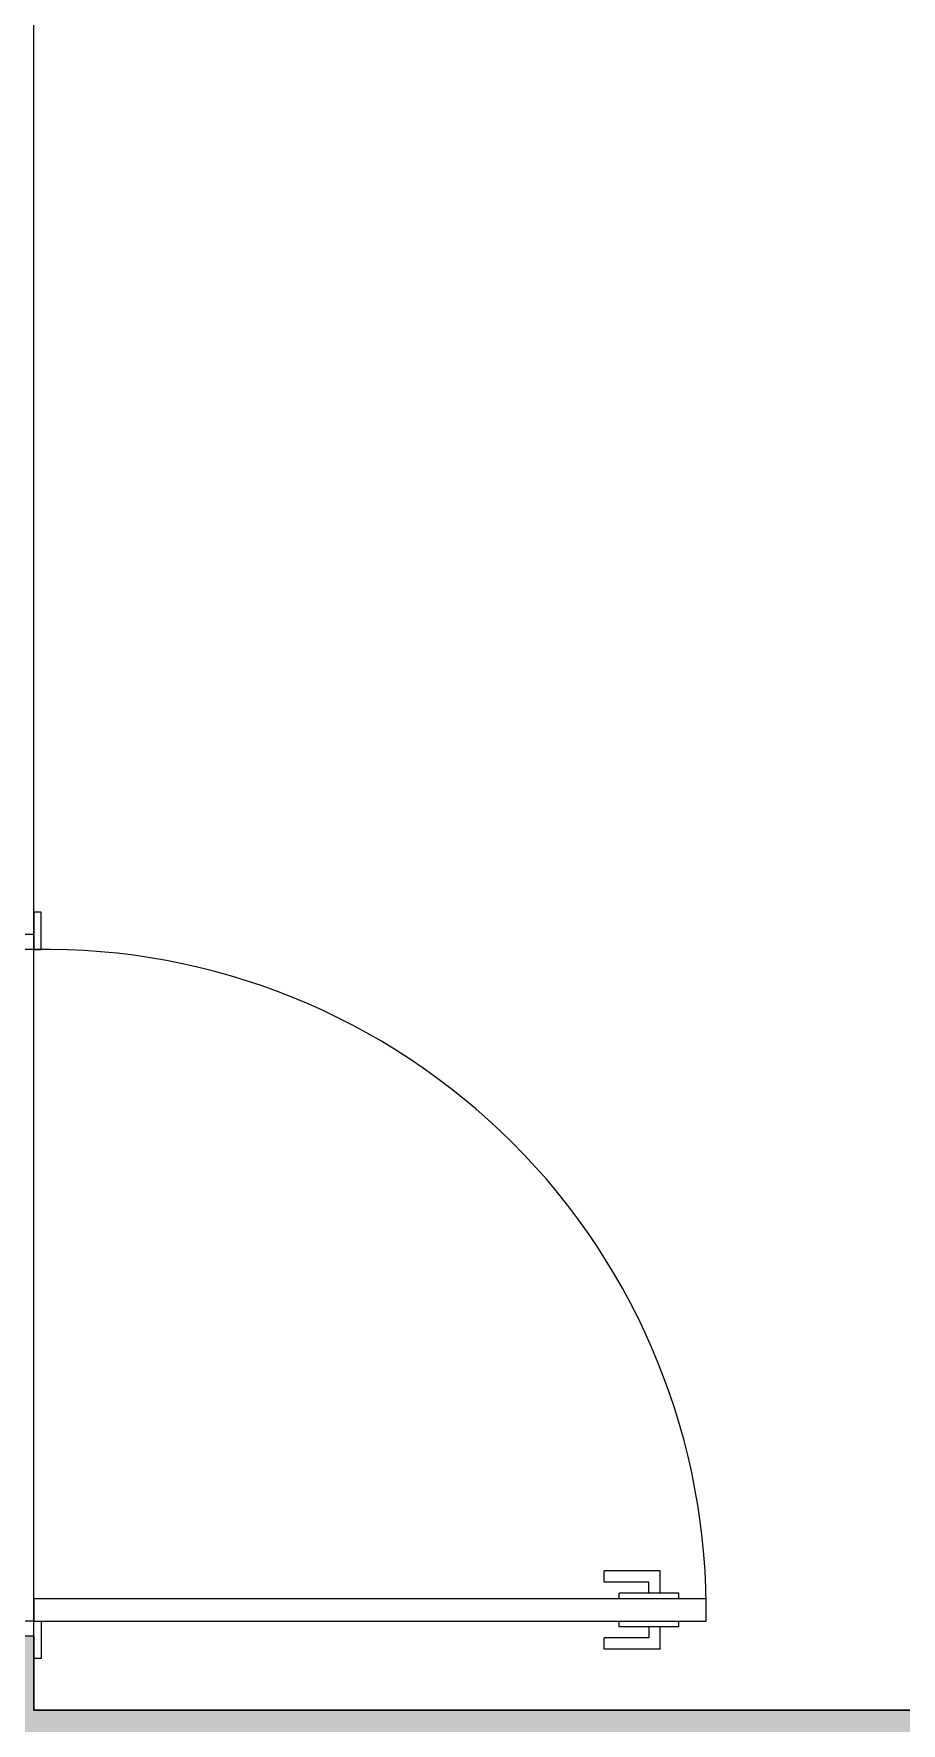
# Model space of a CAD drawing. Extents: x 100 to 738, y -85 to 470.
# Drawn here: x 621.038 to 622.199, y 456.819 to 459.083 of the extents above; entities that cross this region are included whole.
import ezdxf

# ---------------------------------------------------------------- set-up
doc = ezdxf.new("R2010")
doc.units = 0
doc.layers.get('0').update_dxf_attribs({"linetype": 'CONTINUOUS'})
for name, color, linetype in [('0704-ARQ-CON', 12, 'CONTINUOUS'), ('ARQ-GES', 4, 'CONTINUOUS'), ('ARQ-PIS', 1, 'CONTINUOUS'), ('GRF-HTC', 253, 'CONTINUOUS'), ('Pisos', 251, 'CONTINUOUS')]:
    doc.layers.add(name, color=color, linetype=linetype)

# ---------------------------------------------------------------- blocks, each defined once
blk = doc.blocks.new('3600-00-FORCAS_ARMADAS-MAT-LAY-PROPOSTO$0$p.90.10')
for p, q in [((1671.579104567764, 1812.448246922015), (1671.579104567764, 1812.368246922014)), ((1671.599104567764, 1812.448246922015), (1671.599104567764, 1812.418246922015)), ((1672.499104567762, 1812.448246922016), (1672.499104567762, 1812.418246922016)), ((1672.519104567762, 1812.448246922016), (1672.519104567763, 1812.348246922016)), ((1671.579104567764, 1812.428246922015), (1671.579104567764, 1812.348246922014)), ((1671.609104567764, 1812.418246922015), (1671.599104567764, 1812.418246922015)), ((1671.609104567764, 1812.418246922015), (1671.609104567764, 1812.348246922014)), ((1672.489104567763, 1812.418246922016), (1672.489104567763, 1812.348246922015)), ((1672.499104567762, 1812.418246922016), (1672.489104567763, 1812.418246922016))]:
    blk.add_line(p, q)
for points in [[(1672.499104567762, 1813.348246922016), (1672.469104567763, 1813.348246922016), (1672.469104567763, 1812.448246922016), (1672.499104567762, 1812.448246922016)], [(1671.599104567764, 1812.458246922015), (1671.549104567764, 1812.458246922015), (1671.549104567764, 1812.448246922015), (1671.599104567764, 1812.448246922015)], [(1672.499104567762, 1812.458246922016), (1672.549104567763, 1812.458246922016), (1672.549104567763, 1812.448246922016), (1672.499104567762, 1812.448246922016)], [(1671.609104567763, 1812.338246922014), (1671.549104567763, 1812.338246922014), (1671.549104567763, 1812.348246922014), (1671.609104567763, 1812.348246922014)], [(1672.489104567761, 1812.338246922015), (1672.549104567763, 1812.338246922015), (1672.549104567763, 1812.348246922015), (1672.489104567761, 1812.348246922015)]]:
    blk.add_lwpolyline(points, close=True)
at = {"layer": 'Pisos'}
for p, q in [((1672.461604567763, 1813.311705374823), (1672.461604567763, 1813.231705374823)), ((1672.469104567763, 1813.311705374823), (1672.461604567763, 1813.311705374823)), ((1672.506604567763, 1813.311705374823), (1672.499104567762, 1813.311705374823)), ((1672.506604567763, 1813.311705374823), (1672.506604567763, 1813.231705374823)), ((1672.431604567762, 1813.286705374822), (1672.431604567762, 1813.211705374822)), ((1672.461604567763, 1813.286705374822), (1672.431604567762, 1813.286705374822)), ((1672.446604567763, 1813.271705374822), (1672.446604567763, 1813.211705374822)), ((1672.461604567763, 1813.271705374822), (1672.446604567763, 1813.271705374822)), ((1672.536604567763, 1813.286705374822), (1672.506604567763, 1813.286705374822)), ((1672.506604567763, 1813.271705374822), (1672.521604567762, 1813.271705374822)), ((1672.521604567762, 1813.271705374822), (1672.521604567762, 1813.211705374822)), ((1672.536604567763, 1813.286705374822), (1672.536604567763, 1813.211705374822)), ((1672.469104567763, 1813.231705374823), (1672.461604567763, 1813.231705374823)), ((1672.506604567763, 1813.231705374823), (1672.499104567762, 1813.231705374823)), ((1672.446604567763, 1813.211705374822), (1672.431604567762, 1813.211705374822)), ((1672.536604567763, 1813.211705374822), (1672.521604567762, 1813.211705374822))]:
    blk.add_line(p, q, dxfattribs=at)
blk.add_arc((1672.484104567763, 1812.463246922015), 0.8851271095156926, 89.02897806889987, 180.97102193113, dxfattribs=at)
blk = doc.blocks.new('BASE ARQ')
at = {"layer": 'GRF-HTC'}
h = blk.add_hatch(color=82, dxfattribs=at)
h.dxf.hatch_style = 1
edge = h.paths.add_edge_path()
edge.add_line((730.7699680715065, 478.6509612048101), (730.6699691356844, 478.6509612048101))
edge.add_line((730.6699691356844, 478.6509612048101), (730.6699691356844, 478.8501079998758))
edge.add_line((730.6699691356844, 478.8501079998758), (730.7699680715065, 478.8501079998758))
edge.add_line((730.7699680715065, 478.8501079998758), (730.7699691356845, 478.7509612048149))
edge.add_line((730.7699691356845, 478.7509612048149), (736.1677139294807, 478.7509612048149))
edge.add_line((736.1677139294807, 478.7509612048149), (736.1677139294807, 478.6509612048111))
edge.add_line((736.1677139294807, 478.6509612048111), (730.7699691356845, 478.6509612048111))
at = {"layer": 'ARQ-GES'}
blk.add_lwpolyline([(730.7699680715065, 478.8501079998758), (730.7699691356845, 478.7509612048149), (736.1677139294807, 478.7509612048149), (736.1677139294807, 478.6509612048111), (730.7699691356845, 478.6509612048111)], dxfattribs=at)
at = {"layer": '0704-ARQ-CON', "rotation": 270.0012848688254}
blk.add_blockref('3600-00-FORCAS_ARMADAS-MAT-LAY-PROPOSTO$0$p.90.10', (-1081.715783443222, 2151.328567648181), dxfattribs=at)

msp = doc.modelspace()

# ---------------------------------------------------------------- linework, layer by layer
at = {"layer": 'ARQ-PIS'}
msp.add_lwpolyline([(626.436037126568, 464.0367355839552), (626.436037126568, 462.7367347476346), (622.2382923327765, 462.7367347476346), (622.2382923327765, 456.8367347476376), (621.03829233291, 456.8367218676067), (621.0382923327768, 464.0367347476347), (626.436037126568, 464.0367347476347)], dxfattribs=at)

# ---------------------------------------------------------------- block references
msp.add_blockref('BASE ARQ', (-109.7316768029128, -21.91422645717643))

doc.saveas('drawing.dxf')
